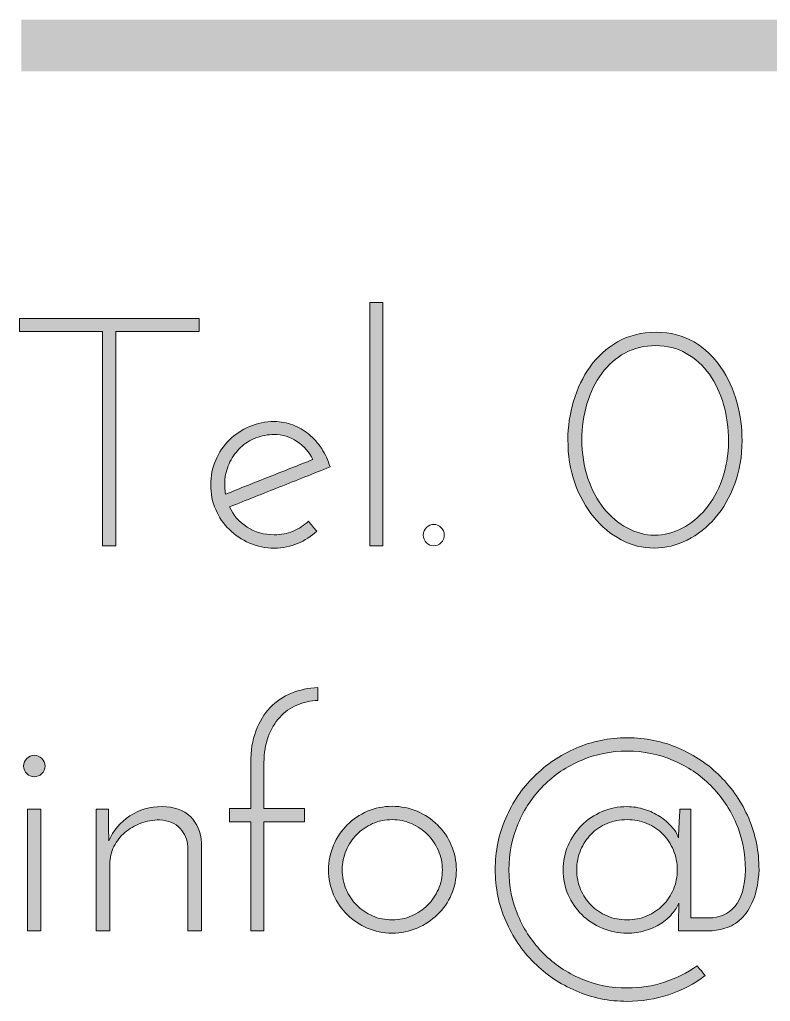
# Model space of a CAD drawing. Header units: centimetres. Extents: x -147 to 196535, y -264 to 83836.
# Drawn here: x 190854 to 191762, y 702 to 1890 of the extents above; entities that cross this region are included whole.
import ezdxf

# ---------------------------------------------------------------- set-up
doc = ezdxf.new("R2010")
doc.units = ezdxf.units.CM
doc.header["$LTSCALE"] = 20
doc.layers.add('VBW.LAYOUT', color=3, linetype='Continuous')

# ---------------------------------------------------------------- blocks, each defined once
blk = doc.blocks.new('logo')
at = {"true_color": 0xb3c3ce}
h = blk.add_hatch(color=9, dxfattribs=at)
h.dxf.hatch_style = 2
h.paths.add_polyline_path([(-606.8, 1591.7), (-5179.8, 1591.7), (-5179.8, 1654.4), (-606.8, 1654.4)])
at = {"true_color": 0x1c1c1b}
h = blk.add_hatch(color=250, dxfattribs=at)
h.dxf.hatch_style = 2
h.paths.add_polyline_path([(-4742, 1017.8), (-4758.1, 1017.8), (-4758.1, 1312.3), (-4742, 1312.3)])
h = blk.add_hatch(color=250, dxfattribs=at)
h.dxf.hatch_style = 2
h.paths.add_polyline_path([(-4964.6, 1292.6), (-4964.6, 1276.9), (-5065.2, 1276.9), (-5065.2, 1017.8), (-5081.3, 1017.8), (-5081.3, 1276.9), (-5181.8, 1276.9), (-5181.8, 1292.6)])
h = blk.add_hatch(color=250, dxfattribs=at)
h.dxf.hatch_style = 2
edge = h.paths.add_edge_path()
edge.add_spline(control_points=[(-4518.2, 1146.2), (-4518.2, 1161.6), (-4515.9, 1177.1), (-4511.4, 1192.7), (-4506.8, 1208.3), (-4500.1, 1222.2), (-4491.3, 1234.5), (-4482.6, 1246.8), (-4471.5, 1256.8), (-4458.1, 1264.5), (-4444.8, 1272.3), (-4429.2, 1276.1), (-4411.4, 1276.1), (-4393.9, 1276.1), (-4378.6, 1272.2), (-4365.5, 1264.4), (-4352.4, 1256.5), (-4341.5, 1246.3), (-4332.9, 1233.7), (-4324.3, 1221.2), (-4317.9, 1207.1), (-4313.7, 1191.5), (-4309.5, 1175.9), (-4307.4, 1160.4), (-4307.4, 1145), (-4307.4, 1126.1), (-4310.3, 1108.7), (-4316.2, 1092.8), (-4322.1, 1076.8), (-4330, 1063.1), (-4339.8, 1051.5), (-4349.6, 1040), (-4360.9, 1031.1), (-4373.7, 1024.7), (-4386.6, 1018.2), (-4399.9, 1015), (-4413.8, 1015), (-4427.7, 1015), (-4441, 1018.4), (-4453.6, 1025), (-4466.3, 1031.7), (-4477.5, 1040.9), (-4487, 1052.5), (-4496.6, 1064.2), (-4504.2, 1078), (-4509.8, 1094), (-4515.4, 1109.9), (-4518.2, 1127.3), (-4518.2, 1146.2)], knot_values=[0, 0, 0, 0, 1, 1, 1, 2, 2, 2, 3, 3, 3, 4, 4, 4, 5, 5, 5, 6, 6, 6, 7, 7, 7, 8, 8, 8, 9, 9, 9, 10, 10, 10, 11, 11, 11, 12, 12, 12, 13, 13, 13, 14, 14, 14, 15, 15, 15, 16, 16, 16, 16], degree=3, periodic=0)
edge = h.paths.add_edge_path()
edge.add_spline(control_points=[(-4501.3, 1146.2), (-4501.3, 1129.2), (-4498.9, 1113.6), (-4494.1, 1099.4), (-4489.2, 1085.3), (-4482.8, 1073.2), (-4474.6, 1063.1), (-4466.5, 1053.1), (-4457.2, 1045.1), (-4446.6, 1039.4), (-4436, 1033.6), (-4424.9, 1030.7), (-4413.4, 1030.7), (-4401.9, 1030.7), (-4390.8, 1033.5), (-4380, 1039), (-4369.3, 1044.5), (-4359.8, 1052.2), (-4351.5, 1062.1), (-4343.3, 1072.1), (-4336.6, 1084.1), (-4331.5, 1098.1), (-4326.4, 1112.1), (-4323.9, 1127.6), (-4323.9, 1144.6), (-4323.9, 1160), (-4325.8, 1174.7), (-4329.7, 1188.6), (-4333.7, 1202.5), (-4339.4, 1214.7), (-4347, 1225.3), (-4354.6, 1235.9), (-4363.9, 1244.3), (-4374.9, 1250.6), (-4385.9, 1256.9), (-4398.2, 1260), (-4411.8, 1260), (-4425.7, 1260), (-4438.1, 1257), (-4449.1, 1251), (-4460.1, 1245), (-4469.5, 1236.7), (-4477.2, 1226.3), (-4484.9, 1215.8), (-4490.9, 1203.6), (-4495.1, 1189.7), (-4499.3, 1175.9), (-4501.3, 1161.3), (-4501.3, 1146.2)], knot_values=[0, 0, 0, 0, 1, 1, 1, 2, 2, 2, 3, 3, 3, 4, 4, 4, 5, 5, 5, 6, 6, 6, 7, 7, 7, 8, 8, 8, 9, 9, 9, 10, 10, 10, 11, 11, 11, 12, 12, 12, 13, 13, 13, 14, 14, 14, 15, 15, 15, 16, 16, 16, 16], degree=3, periodic=0)
h = blk.add_hatch(color=250, dxfattribs=at)
h.dxf.hatch_style = 2
edge = h.paths.add_edge_path()
edge.add_spline(control_points=[(-4806, 1113.2), (-4826.4, 1105.1), (-4846.7, 1097), (-4866.9, 1089), (-4887, 1081), (-4907.3, 1073), (-4927.7, 1064.9), (-4923.3, 1054.9), (-4916.2, 1046.8), (-4906.5, 1040.5), (-4896.9, 1034.3), (-4885.9, 1031.1), (-4873.6, 1031.1), (-4865.4, 1031.1), (-4857.9, 1032.6), (-4850.8, 1035.4), (-4843.7, 1038.3), (-4837.6, 1042.4), (-4832.3, 1047.6), (-4830.5, 1045.5), (-4828.8, 1043.5), (-4827.2, 1041.5), (-4825.6, 1039.6), (-4824, 1037.5), (-4822.1, 1035.4), (-4828.9, 1029.2), (-4836.6, 1024.2), (-4845.3, 1020.5), (-4853.9, 1016.9), (-4863.3, 1015), (-4873.6, 1015), (-4884.3, 1015), (-4894.3, 1017.1), (-4903.6, 1021.1), (-4912.9, 1025.2), (-4921, 1030.6), (-4927.9, 1037.4), (-4934.9, 1044.2), (-4940.4, 1052.3), (-4944.4, 1061.6), (-4948.5, 1070.8), (-4950.5, 1080.9), (-4950.5, 1091.6), (-4950.5, 1102.1), (-4948.5, 1112), (-4944.4, 1121.4), (-4940.4, 1130.9), (-4934.9, 1139), (-4927.9, 1145.8), (-4921, 1152.6), (-4912.9, 1158), (-4903.6, 1162.1), (-4894.3, 1166.1), (-4884.3, 1168.1), (-4873.6, 1168.1), (-4865.7, 1168.1), (-4858.2, 1166.8), (-4851.2, 1164), (-4844.1, 1161.3), (-4837.6, 1157.5), (-4831.7, 1152.7), (-4825.9, 1147.8), (-4820.7, 1142), (-4816.2, 1135.4), (-4811.8, 1128.7), (-4808.4, 1121.3), (-4806, 1113.2)], knot_values=[0, 0, 0, 0, 1, 1, 1, 2, 2, 2, 3, 3, 3, 4, 4, 4, 5, 5, 5, 6, 6, 6, 7, 7, 7, 8, 8, 8, 9, 9, 9, 10, 10, 10, 11, 11, 11, 12, 12, 12, 13, 13, 13, 14, 14, 14, 15, 15, 15, 16, 16, 16, 17, 17, 17, 18, 18, 18, 19, 19, 19, 20, 20, 20, 21, 21, 21, 22, 22, 22, 22], degree=3, periodic=0)
edge = h.paths.add_edge_path()
edge.add_spline(control_points=[(-4873.6, 1152.4), (-4881.4, 1152.4), (-4888.9, 1151.1), (-4895.9, 1148.3), (-4903, 1145.6), (-4909.1, 1141.7), (-4914.4, 1136.7), (-4919.6, 1131.8), (-4923.9, 1126), (-4927.2, 1119.5), (-4930.4, 1112.9), (-4932.5, 1105.8), (-4933.2, 1098.3), (-4933.5, 1095.1), (-4933.6, 1092), (-4933.4, 1089), (-4933.3, 1086), (-4933, 1083.1), (-4932.5, 1080.2), (-4914.9, 1087.3), (-4897.4, 1094.3), (-4879.8, 1101.2), (-4862.3, 1108.1), (-4844.6, 1115.1), (-4826.8, 1122.2), (-4831.3, 1131.1), (-4837.7, 1138.4), (-4846.1, 1144), (-4854.4, 1149.6), (-4863.6, 1152.4), (-4873.6, 1152.4)], knot_values=[0, 0, 0, 0, 1, 1, 1, 2, 2, 2, 3, 3, 3, 4, 4, 4, 5, 5, 5, 6, 6, 6, 7, 7, 7, 8, 8, 8, 9, 9, 9, 10, 10, 10, 10], degree=3, periodic=0)
h = blk.add_hatch(color=250, dxfattribs=at)
h.dxf.hatch_style = 2
edge = h.paths.add_edge_path()
edge.add_spline(control_points=[(-4927.6, 683.8), (-4927.6, 683.8), (-4927.6, 699.9), (-4927.6, 699.9), (-4927.6, 699.9), (-4902.1, 699.9), (-4902.1, 699.9), (-4902.1, 699.9), (-4902.1, 755.3), (-4902.1, 755.3), (-4902.1, 769.6), (-4900, 782.5), (-4895.8, 793.7), (-4891.6, 805), (-4885.9, 814.4), (-4878.5, 822), (-4871.2, 829.6), (-4862.6, 835.4), (-4852.6, 839.5), (-4842.7, 843.5), (-4832.1, 845.8), (-4820.8, 846.4), (-4820.8, 846.4), (-4820.8, 830.6), (-4820.8, 830.6), (-4829.7, 830.4), (-4838.2, 828.5), (-4846.1, 825.1), (-4854.2, 821.7), (-4861.1, 816.8), (-4867, 810.2), (-4872.8, 803.7), (-4877.5, 795.8), (-4880.9, 786.7), (-4884.3, 777.5), (-4886, 767.1), (-4886, 755.7), (-4886, 755.7), (-4886, 699.9), (-4886, 699.9), (-4886, 699.9), (-4836.9, 699.9), (-4836.9, 699.9), (-4836.9, 699.9), (-4836.9, 683.8), (-4836.9, 683.8), (-4836.9, 683.8), (-4886, 683.8), (-4886, 683.8), (-4886, 683.8), (-4886, 551.9), (-4886, 551.9), (-4886, 551.9), (-4902.1, 551.9), (-4902.1, 551.9), (-4902.1, 551.9), (-4902.1, 683.8), (-4902.1, 683.8), (-4902.1, 683.8), (-4927.6, 683.8), (-4927.6, 683.8)], knot_values=[0, 0, 0, 0, 1, 1, 1, 2, 2, 2, 3, 3, 3, 4, 4, 4, 5, 5, 5, 6, 6, 6, 7, 7, 7, 8, 8, 8, 9, 9, 9, 10, 10, 10, 11, 11, 11, 12, 12, 12, 13, 13, 13, 14, 14, 14, 15, 15, 15, 16, 16, 16, 17, 17, 17, 18, 18, 18, 19, 19, 19, 20, 20, 20, 20], degree=3, periodic=0)
h = blk.add_hatch(color=250, dxfattribs=at)
h.dxf.hatch_style = 2
edge = h.paths.add_edge_path()
edge.add_spline(control_points=[(-4286.9, 625.7), (-4287.6, 610.8), (-4290, 598.5), (-4293.9, 589), (-4297.9, 579.4), (-4302.8, 571.9), (-4308.6, 566.4), (-4314.5, 560.9), (-4321, 557.1), (-4328.1, 555), (-4335.1, 552.9), (-4342.1, 551.9), (-4348.9, 551.9), (-4348.9, 551.9), (-4384.2, 551.9), (-4384.2, 551.9), (-4384.2, 551.9), (-4384.2, 567.6), (-4384.2, 567.6), (-4384.2, 570.7), (-4384.2, 573.8), (-4384, 576.8), (-4383.9, 579.8), (-4383.8, 582.7), (-4383.8, 585.6), (-4385.7, 581.2), (-4388.5, 576.7), (-4392.3, 572.3), (-4396.1, 567.8), (-4400.7, 563.9), (-4406, 560.5), (-4411.4, 557.1), (-4417.5, 554.4), (-4424.5, 552.3), (-4431.4, 550.2), (-4438.8, 549.1), (-4446.6, 549.1), (-4457.4, 549.1), (-4467.5, 551.2), (-4476.9, 555.2), (-4486.3, 559.3), (-4494.5, 564.7), (-4501.4, 571.5), (-4508.4, 578.3), (-4513.9, 586.4), (-4517.9, 595.6), (-4522, 604.9), (-4524, 614.9), (-4524, 625.7), (-4524, 636.2), (-4522, 646), (-4517.9, 655.3), (-4513.9, 664.6), (-4508.4, 672.7), (-4501.4, 679.7), (-4494.5, 686.6), (-4486.3, 692.1), (-4476.9, 696.2), (-4467.5, 700.2), (-4457.4, 702.2), (-4446.6, 702.2), (-4439.1, 702.2), (-4431.9, 701.1), (-4425.3, 698.9), (-4418.6, 696.7), (-4412.5, 693.8), (-4407, 690.3), (-4401.5, 686.7), (-4396.8, 682.7), (-4392.9, 678.3), (-4388.9, 673.8), (-4386.1, 669.3), (-4384.2, 664.6), (-4384.2, 670.3), (-4384, 676.1), (-4383.6, 681.8), (-4383.3, 687.6), (-4382.9, 693.3), (-4382.6, 699.1), (-4382.6, 699.1), (-4369.3, 699.1), (-4369.3, 699.1), (-4369.3, 699.1), (-4369.3, 567.6), (-4369.3, 567.6), (-4369.3, 567.6), (-4347.3, 567.6), (-4347.3, 567.6), (-4334.7, 567.6), (-4324.4, 572.2), (-4316.3, 581.3), (-4308.2, 590.5), (-4303.9, 605.3), (-4303.3, 625.7), (-4303.3, 645.6), (-4307.1, 664.3), (-4314.5, 681.8), (-4322, 699.4), (-4332.2, 714.6), (-4345.2, 727.6), (-4358.1, 740.5), (-4373.3, 750.7), (-4390.7, 758.2), (-4408.1, 765.7), (-4426.6, 769.4), (-4446.3, 769.4), (-4466.2, 769.4), (-4484.8, 765.7), (-4502.2, 758.2), (-4519.6, 750.7), (-4534.8, 740.5), (-4547.7, 727.6), (-4560.7, 714.6), (-4570.9, 699.4), (-4578.4, 681.8), (-4585.8, 664.3), (-4589.6, 645.6), (-4589.6, 625.7), (-4589.6, 605.8), (-4585.8, 587.2), (-4578.4, 569.9), (-4570.9, 552.6), (-4560.7, 537.5), (-4547.7, 524.6), (-4534.8, 511.6), (-4519.6, 501.4), (-4502.2, 493.9), (-4484.8, 486.5), (-4466.2, 482.8), (-4446.3, 482.8), (-4430.6, 482.8), (-4415.6, 485.1), (-4401.3, 489.8), (-4387, 494.5), (-4373.9, 501.1), (-4361.8, 509.5), (-4360, 507.4), (-4358.3, 505.4), (-4356.7, 503.6), (-4355.2, 501.7), (-4353.6, 499.8), (-4352, 497.7), (-4365.1, 487.7), (-4379.8, 480.1), (-4396, 474.7), (-4412.2, 469.4), (-4429, 466.6), (-4446.3, 466.6), (-4468.3, 466.6), (-4488.9, 470.8), (-4508.3, 479.2), (-4527.7, 487.6), (-4544.6, 499), (-4559.1, 513.4), (-4573.7, 527.8), (-4585.1, 544.7), (-4593.5, 564), (-4601.9, 583.4), (-4606.1, 604.1), (-4606.1, 626.1), (-4606.1, 648), (-4601.9, 668.7), (-4593.5, 688.1), (-4585.1, 707.5), (-4573.7, 724.4), (-4559.1, 738.7), (-4544.6, 753.2), (-4527.7, 764.5), (-4508.3, 772.9), (-4488.9, 781.3), (-4468.3, 785.5), (-4446.3, 785.5), (-4424.3, 785.5), (-4403.6, 781.3), (-4384.2, 772.9), (-4364.8, 764.5), (-4348, 753.2), (-4333.6, 738.7), (-4319.2, 724.4), (-4307.8, 707.5), (-4299.4, 688.1), (-4291, 668.7), (-4286.9, 647.9), (-4286.9, 625.7)], knot_values=[0, 0, 0, 0, 1, 1, 1, 2, 2, 2, 3, 3, 3, 4, 4, 4, 5, 5, 5, 6, 6, 6, 7, 7, 7, 8, 8, 8, 9, 9, 9, 10, 10, 10, 11, 11, 11, 12, 12, 12, 13, 13, 13, 14, 14, 14, 15, 15, 15, 16, 16, 16, 17, 17, 17, 18, 18, 18, 19, 19, 19, 20, 20, 20, 21, 21, 21, 22, 22, 22, 23, 23, 23, 24, 24, 24, 25, 25, 25, 26, 26, 26, 27, 27, 27, 28, 28, 28, 29, 29, 29, 30, 30, 30, 31, 31, 31, 32, 32, 32, 33, 33, 33, 34, 34, 34, 35, 35, 35, 36, 36, 36, 37, 37, 37, 38, 38, 38, 39, 39, 39, 40, 40, 40, 41, 41, 41, 42, 42, 42, 43, 43, 43, 44, 44, 44, 45, 45, 45, 46, 46, 46, 47, 47, 47, 48, 48, 48, 49, 49, 49, 50, 50, 50, 51, 51, 51, 52, 52, 52, 53, 53, 53, 54, 54, 54, 55, 55, 55, 56, 56, 56, 57, 57, 57, 58, 58, 58, 59, 59, 59, 60, 60, 60, 61, 61, 61, 61], degree=3, periodic=0)
edge = h.paths.add_edge_path()
edge.add_spline(control_points=[(-4507.5, 625.7), (-4507.5, 617.3), (-4506, 609.4), (-4502.8, 602.1), (-4499.7, 594.8), (-4495.4, 588.4), (-4490, 582.9), (-4484.7, 577.4), (-4478.3, 573.1), (-4470.8, 569.9), (-4463.3, 566.8), (-4455.3, 565.2), (-4446.6, 565.2), (-4438, 565.2), (-4430, 566.8), (-4422.5, 569.9), (-4415, 573.1), (-4408.6, 577.4), (-4403.3, 582.9), (-4397.9, 588.4), (-4393.6, 594.8), (-4390.5, 602.1), (-4387.4, 609.4), (-4385.8, 617.3), (-4385.8, 625.7), (-4385.8, 634.1), (-4387.4, 642), (-4390.5, 649.4), (-4393.6, 656.9), (-4397.9, 663.4), (-4403.3, 668.9), (-4408.6, 674.3), (-4415, 678.7), (-4422.5, 681.8), (-4430, 685), (-4438, 686.5), (-4446.6, 686.5), (-4455.3, 686.5), (-4463.3, 685), (-4470.8, 681.8), (-4478.3, 678.7), (-4484.7, 674.3), (-4490, 668.9), (-4495.4, 663.4), (-4499.7, 656.9), (-4502.8, 649.4), (-4506, 642), (-4507.5, 634.1), (-4507.5, 625.7)], knot_values=[0, 0, 0, 0, 1, 1, 1, 2, 2, 2, 3, 3, 3, 4, 4, 4, 5, 5, 5, 6, 6, 6, 7, 7, 7, 8, 8, 8, 9, 9, 9, 10, 10, 10, 11, 11, 11, 12, 12, 12, 13, 13, 13, 14, 14, 14, 15, 15, 15, 16, 16, 16, 16], degree=3, periodic=0)
h = blk.add_hatch(color=250, dxfattribs=at)
h.dxf.hatch_style = 2
edge = h.paths.add_edge_path()
edge.add_spline(control_points=[(-5176.9, 751.3), (-5176.9, 755), (-5175.6, 758.1), (-5173, 760.5), (-5170.4, 763), (-5167.4, 764.3), (-5164, 764.3), (-5160.6, 764.3), (-5157.6, 763), (-5154.9, 760.5), (-5152.3, 758.1), (-5151, 755), (-5151, 751.3), (-5151, 747.6), (-5152.3, 744.6), (-5154.9, 742.1), (-5157.6, 739.6), (-5160.6, 738.4), (-5164, 738.4), (-5167.4, 738.4), (-5170.4, 739.6), (-5173, 742.1), (-5175.6, 744.6), (-5176.9, 747.6), (-5176.9, 751.3)], knot_values=[0, 0, 0, 0, 1, 1, 1, 2, 2, 2, 3, 3, 3, 4, 4, 4, 5, 5, 5, 6, 6, 6, 7, 7, 7, 8, 8, 8, 8], degree=3, periodic=0)
h.paths.add_polyline_path([(-5156.1, 551.9), (-5172.2, 551.9), (-5172.2, 699.1), (-5156.1, 699.1)])
h = blk.add_hatch(color=250, dxfattribs=at)
h.dxf.hatch_style = 2
edge = h.paths.add_edge_path()
edge.add_spline(control_points=[(-5089, 699.1), (-5089, 699.1), (-5074.1, 699.1), (-5074.1, 699.1), (-5074.1, 699.1), (-5074.1, 685.3), (-5074.1, 685.3), (-5074.1, 680.9), (-5074.1, 676.8), (-5074.1, 673.2), (-5074.1, 669.5), (-5073.9, 665.5), (-5073.7, 661), (-5068.4, 673.3), (-5060.1, 683.2), (-5048.5, 690.9), (-5037, 698.4), (-5023.9, 702.2), (-5009.3, 702.2), (-4994.9, 702.2), (-4983.5, 698.2), (-4975.1, 690.1), (-4966.7, 682), (-4962.3, 671.4), (-4961.8, 658.3), (-4961.8, 658.3), (-4961.8, 551.9), (-4961.8, 551.9), (-4961.8, 551.9), (-4978.3, 551.9), (-4978.3, 551.9), (-4978.3, 551.9), (-4978.3, 654), (-4978.3, 654), (-4978.8, 662.3), (-4981.9, 669.7), (-4987.5, 675.9), (-4993.1, 682.2), (-5001.4, 685.6), (-5012.4, 686.1), (-5020.3, 686.1), (-5027.9, 684.8), (-5035.2, 682), (-5042.5, 679.3), (-5048.9, 675.5), (-5054.4, 670.8), (-5059.9, 666.1), (-5064.3, 660.5), (-5067.6, 654), (-5070.9, 647.4), (-5072.5, 640.2), (-5072.5, 632.3), (-5072.5, 632.3), (-5072.5, 551.9), (-5072.5, 551.9), (-5072.5, 551.9), (-5089, 551.9), (-5089, 551.9), (-5089, 551.9), (-5089, 699.1), (-5089, 699.1)], knot_values=[0, 0, 0, 0, 1, 1, 1, 2, 2, 2, 3, 3, 3, 4, 4, 4, 5, 5, 5, 6, 6, 6, 7, 7, 7, 8, 8, 8, 9, 9, 9, 10, 10, 10, 11, 11, 11, 12, 12, 12, 13, 13, 13, 14, 14, 14, 15, 15, 15, 16, 16, 16, 17, 17, 17, 18, 18, 18, 19, 19, 19, 20, 20, 20, 20], degree=3, periodic=0)
h = blk.add_hatch(color=250, dxfattribs=at)
h.dxf.hatch_style = 2
edge = h.paths.add_edge_path()
edge.add_spline(control_points=[(-4807.9, 625.7), (-4807.9, 636.2), (-4805.8, 646.1), (-4801.8, 655.5), (-4797.7, 665), (-4792.3, 673.1), (-4785.3, 680), (-4778.4, 687), (-4770.3, 692.5), (-4761, 696.6), (-4751.7, 700.6), (-4741.7, 702.6), (-4730.9, 702.6), (-4720.2, 702.6), (-4710.1, 700.6), (-4700.7, 696.6), (-4691.3, 692.5), (-4683, 687), (-4676, 680), (-4668.9, 673.1), (-4663.3, 665), (-4659.3, 655.5), (-4655.2, 646.1), (-4653.2, 636.2), (-4653.2, 625.7), (-4653.2, 614.9), (-4655.2, 604.9), (-4659.3, 595.6), (-4663.3, 586.4), (-4668.9, 578.3), (-4676, 571.5), (-4683, 564.7), (-4691.3, 559.3), (-4700.7, 555.2), (-4710.1, 551.2), (-4720.2, 549.1), (-4730.9, 549.1), (-4741.7, 549.1), (-4751.7, 551.2), (-4761, 555.2), (-4770.3, 559.3), (-4778.4, 564.7), (-4785.3, 571.5), (-4792.3, 578.3), (-4797.7, 586.4), (-4801.8, 595.6), (-4805.8, 604.9), (-4807.9, 614.9), (-4807.9, 625.7)], knot_values=[0, 0, 0, 0, 1, 1, 1, 2, 2, 2, 3, 3, 3, 4, 4, 4, 5, 5, 5, 6, 6, 6, 7, 7, 7, 8, 8, 8, 9, 9, 9, 10, 10, 10, 11, 11, 11, 12, 12, 12, 13, 13, 13, 14, 14, 14, 15, 15, 15, 16, 16, 16, 16], degree=3, periodic=0)
edge = h.paths.add_edge_path()
edge.add_spline(control_points=[(-4791.4, 625.7), (-4791.4, 617.3), (-4789.8, 609.4), (-4786.7, 602.1), (-4783.5, 594.8), (-4779.2, 588.4), (-4773.7, 582.9), (-4768.2, 577.4), (-4761.8, 573.1), (-4754.5, 569.9), (-4747.2, 566.8), (-4739.3, 565.2), (-4730.9, 565.2), (-4722.6, 565.2), (-4714.7, 566.8), (-4707.4, 569.9), (-4700.1, 573.1), (-4693.6, 577.4), (-4688.1, 582.9), (-4682.6, 588.4), (-4678.3, 594.8), (-4675, 602.1), (-4671.7, 609.4), (-4670.1, 617.3), (-4670.1, 625.7), (-4670.1, 634.1), (-4671.7, 641.9), (-4675, 649.2), (-4678.3, 656.6), (-4682.6, 663), (-4688.1, 668.5), (-4693.6, 674), (-4700.1, 678.3), (-4707.4, 681.6), (-4714.7, 684.9), (-4722.6, 686.5), (-4730.9, 686.5), (-4739.3, 686.5), (-4747.2, 684.9), (-4754.5, 681.6), (-4761.8, 678.3), (-4768.2, 674), (-4773.7, 668.5), (-4779.2, 663), (-4783.5, 656.6), (-4786.7, 649.2), (-4789.8, 641.9), (-4791.4, 634.1), (-4791.4, 625.7)], knot_values=[0, 0, 0, 0, 1, 1, 1, 2, 2, 2, 3, 3, 3, 4, 4, 4, 5, 5, 5, 6, 6, 6, 7, 7, 7, 8, 8, 8, 9, 9, 9, 10, 10, 10, 11, 11, 11, 12, 12, 12, 13, 13, 13, 14, 14, 14, 15, 15, 15, 16, 16, 16, 16], degree=3, periodic=0)
at = {"lineweight": 0}
for p, q in [((-4758.1, 1017.8), (-4758.1, 1312.3)), ((-4758.1, 1312.3), (-4742, 1312.3)), ((-4742, 1312.3), (-4742, 1017.8)), ((-5181.8, 1276.9), (-5181.8, 1292.6)), ((-5181.8, 1292.6), (-4964.6, 1292.6)), ((-4964.6, 1292.6), (-4964.6, 1276.9)), ((-5081.3, 1276.9), (-5181.8, 1276.9)), ((-5081.3, 1017.8), (-5081.3, 1276.9)), ((-4964.6, 1276.9), (-5065.2, 1276.9)), ((-5065.2, 1276.9), (-5065.2, 1017.8)), ((-5065.2, 1017.8), (-5081.3, 1017.8)), ((-4742, 1017.8), (-4758.1, 1017.8)), ((-5172.2, 551.9), (-5172.2, 699.1)), ((-5172.2, 699.1), (-5156.1, 699.1)), ((-5156.1, 699.1), (-5156.1, 551.9)), ((-5156.1, 551.9), (-5172.2, 551.9))]:
    blk.add_line(p, q, dxfattribs=at)
for points, knots in [([(-4518.2, 1146.2), (-4518.2, 1161.6), (-4515.9, 1177.1), (-4511.4, 1192.7), (-4506.8, 1208.3), (-4500.1, 1222.2), (-4491.3, 1234.5), (-4482.6, 1246.8), (-4471.5, 1256.8), (-4458.1, 1264.5), (-4444.8, 1272.3), (-4429.2, 1276.1), (-4411.4, 1276.1), (-4393.9, 1276.1), (-4378.6, 1272.2), (-4365.5, 1264.4), (-4352.4, 1256.5), (-4341.5, 1246.3), (-4332.9, 1233.7), (-4324.3, 1221.2), (-4317.9, 1207.1), (-4313.7, 1191.5), (-4309.5, 1175.9), (-4307.4, 1160.4), (-4307.4, 1145), (-4307.4, 1126.1), (-4310.3, 1108.7), (-4316.2, 1092.8), (-4322.1, 1076.8), (-4330, 1063.1), (-4339.8, 1051.5), (-4349.6, 1040), (-4360.9, 1031.1), (-4373.7, 1024.7), (-4386.6, 1018.2), (-4399.9, 1015), (-4413.8, 1015), (-4427.7, 1015), (-4441, 1018.4), (-4453.6, 1025), (-4466.3, 1031.7), (-4477.5, 1040.9), (-4487, 1052.5), (-4496.6, 1064.2), (-4504.2, 1078), (-4509.8, 1094), (-4515.4, 1109.9), (-4518.2, 1127.3), (-4518.2, 1146.2)], [0, 0, 0, 0, 1, 1, 1, 2, 2, 2, 3, 3, 3, 4, 4, 4, 5, 5, 5, 6, 6, 6, 7, 7, 7, 8, 8, 8, 9, 9, 9, 10, 10, 10, 11, 11, 11, 12, 12, 12, 13, 13, 13, 14, 14, 14, 15, 15, 15, 16, 16, 16, 16]), ([(-4501.3, 1146.2), (-4501.3, 1129.2), (-4498.9, 1113.6), (-4494.1, 1099.4), (-4489.2, 1085.3), (-4482.8, 1073.2), (-4474.6, 1063.1), (-4466.5, 1053.1), (-4457.2, 1045.1), (-4446.6, 1039.4), (-4436, 1033.6), (-4424.9, 1030.7), (-4413.4, 1030.7), (-4401.9, 1030.7), (-4390.8, 1033.5), (-4380, 1039), (-4369.3, 1044.5), (-4359.8, 1052.2), (-4351.5, 1062.1), (-4343.3, 1072.1), (-4336.6, 1084.1), (-4331.5, 1098.1), (-4326.4, 1112.1), (-4323.9, 1127.6), (-4323.9, 1144.6), (-4323.9, 1160), (-4325.8, 1174.7), (-4329.7, 1188.6), (-4333.7, 1202.5), (-4339.4, 1214.7), (-4347, 1225.3), (-4354.6, 1235.9), (-4363.9, 1244.3), (-4374.9, 1250.6), (-4385.9, 1256.9), (-4398.2, 1260), (-4411.8, 1260), (-4425.7, 1260), (-4438.1, 1257), (-4449.1, 1251), (-4460.1, 1245), (-4469.5, 1236.7), (-4477.2, 1226.3), (-4484.9, 1215.8), (-4490.9, 1203.6), (-4495.1, 1189.7), (-4499.3, 1175.9), (-4501.3, 1161.3), (-4501.3, 1146.2)], [0, 0, 0, 0, 1, 1, 1, 2, 2, 2, 3, 3, 3, 4, 4, 4, 5, 5, 5, 6, 6, 6, 7, 7, 7, 8, 8, 8, 9, 9, 9, 10, 10, 10, 11, 11, 11, 12, 12, 12, 13, 13, 13, 14, 14, 14, 15, 15, 15, 16, 16, 16, 16]), ([(-4806, 1113.2), (-4826.4, 1105.1), (-4846.7, 1097), (-4866.9, 1089), (-4887, 1081), (-4907.3, 1073), (-4927.7, 1064.9), (-4923.3, 1054.9), (-4916.2, 1046.8), (-4906.5, 1040.5), (-4896.9, 1034.3), (-4885.9, 1031.1), (-4873.6, 1031.1), (-4865.4, 1031.1), (-4857.9, 1032.6), (-4850.8, 1035.4), (-4843.7, 1038.3), (-4837.6, 1042.4), (-4832.3, 1047.6), (-4830.5, 1045.5), (-4828.8, 1043.5), (-4827.2, 1041.5), (-4825.6, 1039.6), (-4824, 1037.5), (-4822.1, 1035.4), (-4828.9, 1029.2), (-4836.6, 1024.2), (-4845.3, 1020.5), (-4853.9, 1016.9), (-4863.3, 1015), (-4873.6, 1015), (-4884.3, 1015), (-4894.3, 1017.1), (-4903.6, 1021.1), (-4912.9, 1025.2), (-4921, 1030.6), (-4927.9, 1037.4), (-4934.9, 1044.2), (-4940.4, 1052.3), (-4944.4, 1061.6), (-4948.5, 1070.8), (-4950.5, 1080.9), (-4950.5, 1091.6), (-4950.5, 1102.1), (-4948.5, 1112), (-4944.4, 1121.4), (-4940.4, 1130.9), (-4934.9, 1139), (-4927.9, 1145.8), (-4921, 1152.6), (-4912.9, 1158), (-4903.6, 1162.1), (-4894.3, 1166.1), (-4884.3, 1168.1), (-4873.6, 1168.1), (-4865.7, 1168.1), (-4858.2, 1166.8), (-4851.2, 1164), (-4844.1, 1161.3), (-4837.6, 1157.5), (-4831.7, 1152.7), (-4825.9, 1147.8), (-4820.7, 1142), (-4816.2, 1135.4), (-4811.8, 1128.7), (-4808.4, 1121.3), (-4806, 1113.2)], [0, 0, 0, 0, 1, 1, 1, 2, 2, 2, 3, 3, 3, 4, 4, 4, 5, 5, 5, 6, 6, 6, 7, 7, 7, 8, 8, 8, 9, 9, 9, 10, 10, 10, 11, 11, 11, 12, 12, 12, 13, 13, 13, 14, 14, 14, 15, 15, 15, 16, 16, 16, 17, 17, 17, 18, 18, 18, 19, 19, 19, 20, 20, 20, 21, 21, 21, 22, 22, 22, 22]), ([(-4873.6, 1152.4), (-4881.4, 1152.4), (-4888.9, 1151.1), (-4895.9, 1148.3), (-4903, 1145.6), (-4909.1, 1141.7), (-4914.4, 1136.7), (-4919.6, 1131.8), (-4923.9, 1126), (-4927.2, 1119.5), (-4930.4, 1112.9), (-4932.5, 1105.8), (-4933.2, 1098.3), (-4933.5, 1095.1), (-4933.6, 1092), (-4933.4, 1089), (-4933.3, 1086), (-4933, 1083.1), (-4932.5, 1080.2), (-4914.9, 1087.3), (-4897.4, 1094.3), (-4879.8, 1101.2), (-4862.3, 1108.1), (-4844.6, 1115.1), (-4826.8, 1122.2), (-4831.3, 1131.1), (-4837.7, 1138.4), (-4846.1, 1144), (-4854.4, 1149.6), (-4863.6, 1152.4), (-4873.6, 1152.4)], [0, 0, 0, 0, 1, 1, 1, 2, 2, 2, 3, 3, 3, 4, 4, 4, 5, 5, 5, 6, 6, 6, 7, 7, 7, 8, 8, 8, 9, 9, 9, 10, 10, 10, 10]), ([(-4693.3, 1030.7), (-4693.3, 1034.4), (-4692, 1037.5), (-4689.4, 1040), (-4686.8, 1042.4), (-4683.8, 1043.7), (-4680.4, 1043.7), (-4677.2, 1043.7), (-4674.4, 1042.4), (-4671.8, 1040), (-4669.1, 1037.5), (-4667.8, 1034.4), (-4667.8, 1030.7), (-4667.8, 1027.1), (-4669.1, 1024), (-4671.8, 1021.5), (-4674.4, 1019), (-4677.2, 1017.8), (-4680.4, 1017.8), (-4683.8, 1017.8), (-4686.8, 1019), (-4689.4, 1021.5), (-4692, 1024), (-4693.3, 1027.1), (-4693.3, 1030.7)], [0, 0, 0, 0, 1, 1, 1, 2, 2, 2, 3, 3, 3, 4, 4, 4, 5, 5, 5, 6, 6, 6, 7, 7, 7, 8, 8, 8, 8]), ([(-4927.6, 683.8), (-4927.6, 683.8), (-4927.6, 699.9), (-4927.6, 699.9), (-4927.6, 699.9), (-4902.1, 699.9), (-4902.1, 699.9), (-4902.1, 699.9), (-4902.1, 755.3), (-4902.1, 755.3), (-4902.1, 769.6), (-4900, 782.5), (-4895.8, 793.7), (-4891.6, 805), (-4885.9, 814.4), (-4878.5, 822), (-4871.2, 829.6), (-4862.6, 835.4), (-4852.6, 839.5), (-4842.7, 843.5), (-4832.1, 845.8), (-4820.8, 846.4), (-4820.8, 846.4), (-4820.8, 830.6), (-4820.8, 830.6), (-4829.7, 830.4), (-4838.2, 828.5), (-4846.1, 825.1), (-4854.2, 821.7), (-4861.1, 816.8), (-4867, 810.2), (-4872.8, 803.7), (-4877.5, 795.8), (-4880.9, 786.7), (-4884.3, 777.5), (-4886, 767.1), (-4886, 755.7), (-4886, 755.7), (-4886, 699.9), (-4886, 699.9), (-4886, 699.9), (-4836.9, 699.9), (-4836.9, 699.9), (-4836.9, 699.9), (-4836.9, 683.8), (-4836.9, 683.8), (-4836.9, 683.8), (-4886, 683.8), (-4886, 683.8), (-4886, 683.8), (-4886, 551.9), (-4886, 551.9), (-4886, 551.9), (-4902.1, 551.9), (-4902.1, 551.9), (-4902.1, 551.9), (-4902.1, 683.8), (-4902.1, 683.8), (-4902.1, 683.8), (-4927.6, 683.8), (-4927.6, 683.8)], [0, 0, 0, 0, 1, 1, 1, 2, 2, 2, 3, 3, 3, 4, 4, 4, 5, 5, 5, 6, 6, 6, 7, 7, 7, 8, 8, 8, 9, 9, 9, 10, 10, 10, 11, 11, 11, 12, 12, 12, 13, 13, 13, 14, 14, 14, 15, 15, 15, 16, 16, 16, 17, 17, 17, 18, 18, 18, 19, 19, 19, 20, 20, 20, 20]), ([(-4286.9, 625.7), (-4287.6, 610.8), (-4290, 598.5), (-4293.9, 589), (-4297.9, 579.4), (-4302.8, 571.9), (-4308.6, 566.4), (-4314.5, 560.9), (-4321, 557.1), (-4328.1, 555), (-4335.1, 552.9), (-4342.1, 551.9), (-4348.9, 551.9), (-4348.9, 551.9), (-4384.2, 551.9), (-4384.2, 551.9), (-4384.2, 551.9), (-4384.2, 567.6), (-4384.2, 567.6), (-4384.2, 570.7), (-4384.2, 573.8), (-4384, 576.8), (-4383.9, 579.8), (-4383.8, 582.7), (-4383.8, 585.6), (-4385.7, 581.2), (-4388.5, 576.7), (-4392.3, 572.3), (-4396.1, 567.8), (-4400.7, 563.9), (-4406, 560.5), (-4411.4, 557.1), (-4417.5, 554.4), (-4424.5, 552.3), (-4431.4, 550.2), (-4438.8, 549.1), (-4446.6, 549.1), (-4457.4, 549.1), (-4467.5, 551.2), (-4476.9, 555.2), (-4486.3, 559.3), (-4494.5, 564.7), (-4501.4, 571.5), (-4508.4, 578.3), (-4513.9, 586.4), (-4517.9, 595.6), (-4522, 604.9), (-4524, 614.9), (-4524, 625.7), (-4524, 636.2), (-4522, 646), (-4517.9, 655.3), (-4513.9, 664.6), (-4508.4, 672.7), (-4501.4, 679.7), (-4494.5, 686.6), (-4486.3, 692.1), (-4476.9, 696.2), (-4467.5, 700.2), (-4457.4, 702.2), (-4446.6, 702.2), (-4439.1, 702.2), (-4431.9, 701.1), (-4425.3, 698.9), (-4418.6, 696.7), (-4412.5, 693.8), (-4407, 690.3), (-4401.5, 686.7), (-4396.8, 682.7), (-4392.9, 678.3), (-4388.9, 673.8), (-4386.1, 669.3), (-4384.2, 664.6), (-4384.2, 670.3), (-4384, 676.1), (-4383.6, 681.8), (-4383.3, 687.6), (-4382.9, 693.3), (-4382.6, 699.1), (-4382.6, 699.1), (-4369.3, 699.1), (-4369.3, 699.1), (-4369.3, 699.1), (-4369.3, 567.6), (-4369.3, 567.6), (-4369.3, 567.6), (-4347.3, 567.6), (-4347.3, 567.6), (-4334.7, 567.6), (-4324.4, 572.2), (-4316.3, 581.3), (-4308.2, 590.5), (-4303.9, 605.3), (-4303.3, 625.7), (-4303.3, 645.6), (-4307.1, 664.3), (-4314.5, 681.8), (-4322, 699.4), (-4332.2, 714.6), (-4345.2, 727.6), (-4358.1, 740.5), (-4373.3, 750.7), (-4390.7, 758.2), (-4408.1, 765.7), (-4426.6, 769.4), (-4446.3, 769.4), (-4466.2, 769.4), (-4484.8, 765.7), (-4502.2, 758.2), (-4519.6, 750.7), (-4534.8, 740.5), (-4547.7, 727.6), (-4560.7, 714.6), (-4570.9, 699.4), (-4578.4, 681.8), (-4585.8, 664.3), (-4589.6, 645.6), (-4589.6, 625.7), (-4589.6, 605.8), (-4585.8, 587.2), (-4578.4, 569.9), (-4570.9, 552.6), (-4560.7, 537.5), (-4547.7, 524.6), (-4534.8, 511.6), (-4519.6, 501.4), (-4502.2, 493.9), (-4484.8, 486.5), (-4466.2, 482.8), (-4446.3, 482.8), (-4430.6, 482.8), (-4415.6, 485.1), (-4401.3, 489.8), (-4387, 494.5), (-4373.9, 501.1), (-4361.8, 509.5), (-4360, 507.4), (-4358.3, 505.4), (-4356.7, 503.6), (-4355.2, 501.7), (-4353.6, 499.8), (-4352, 497.7), (-4365.1, 487.7), (-4379.8, 480.1), (-4396, 474.7), (-4412.2, 469.4), (-4429, 466.6), (-4446.3, 466.6), (-4468.3, 466.6), (-4488.9, 470.8), (-4508.3, 479.2), (-4527.7, 487.6), (-4544.6, 499), (-4559.1, 513.4), (-4573.7, 527.8), (-4585.1, 544.7), (-4593.5, 564), (-4601.9, 583.4), (-4606.1, 604.1), (-4606.1, 626.1), (-4606.1, 648), (-4601.9, 668.7), (-4593.5, 688.1), (-4585.1, 707.5), (-4573.7, 724.4), (-4559.1, 738.7), (-4544.6, 753.2), (-4527.7, 764.5), (-4508.3, 772.9), (-4488.9, 781.3), (-4468.3, 785.5), (-4446.3, 785.5), (-4424.3, 785.5), (-4403.6, 781.3), (-4384.2, 772.9), (-4364.8, 764.5), (-4348, 753.2), (-4333.6, 738.7), (-4319.2, 724.4), (-4307.8, 707.5), (-4299.4, 688.1), (-4291, 668.7), (-4286.9, 647.9), (-4286.9, 625.7)], [0, 0, 0, 0, 1, 1, 1, 2, 2, 2, 3, 3, 3, 4, 4, 4, 5, 5, 5, 6, 6, 6, 7, 7, 7, 8, 8, 8, 9, 9, 9, 10, 10, 10, 11, 11, 11, 12, 12, 12, 13, 13, 13, 14, 14, 14, 15, 15, 15, 16, 16, 16, 17, 17, 17, 18, 18, 18, 19, 19, 19, 20, 20, 20, 21, 21, 21, 22, 22, 22, 23, 23, 23, 24, 24, 24, 25, 25, 25, 26, 26, 26, 27, 27, 27, 28, 28, 28, 29, 29, 29, 30, 30, 30, 31, 31, 31, 32, 32, 32, 33, 33, 33, 34, 34, 34, 35, 35, 35, 36, 36, 36, 37, 37, 37, 38, 38, 38, 39, 39, 39, 40, 40, 40, 41, 41, 41, 42, 42, 42, 43, 43, 43, 44, 44, 44, 45, 45, 45, 46, 46, 46, 47, 47, 47, 48, 48, 48, 49, 49, 49, 50, 50, 50, 51, 51, 51, 52, 52, 52, 53, 53, 53, 54, 54, 54, 55, 55, 55, 56, 56, 56, 57, 57, 57, 58, 58, 58, 59, 59, 59, 60, 60, 60, 61, 61, 61, 61]), ([(-5176.9, 751.3), (-5176.9, 755), (-5175.6, 758.1), (-5173, 760.5), (-5170.4, 763), (-5167.4, 764.3), (-5164, 764.3), (-5160.6, 764.3), (-5157.6, 763), (-5154.9, 760.5), (-5152.3, 758.1), (-5151, 755), (-5151, 751.3), (-5151, 747.6), (-5152.3, 744.6), (-5154.9, 742.1), (-5157.6, 739.6), (-5160.6, 738.4), (-5164, 738.4), (-5167.4, 738.4), (-5170.4, 739.6), (-5173, 742.1), (-5175.6, 744.6), (-5176.9, 747.6), (-5176.9, 751.3)], [0, 0, 0, 0, 1, 1, 1, 2, 2, 2, 3, 3, 3, 4, 4, 4, 5, 5, 5, 6, 6, 6, 7, 7, 7, 8, 8, 8, 8]), ([(-5089, 699.1), (-5089, 699.1), (-5074.1, 699.1), (-5074.1, 699.1), (-5074.1, 699.1), (-5074.1, 685.3), (-5074.1, 685.3), (-5074.1, 680.9), (-5074.1, 676.8), (-5074.1, 673.2), (-5074.1, 669.5), (-5073.9, 665.5), (-5073.7, 661), (-5068.4, 673.3), (-5060.1, 683.2), (-5048.5, 690.9), (-5037, 698.4), (-5023.9, 702.2), (-5009.3, 702.2), (-4994.9, 702.2), (-4983.5, 698.2), (-4975.1, 690.1), (-4966.7, 682), (-4962.3, 671.4), (-4961.8, 658.3), (-4961.8, 658.3), (-4961.8, 551.9), (-4961.8, 551.9), (-4961.8, 551.9), (-4978.3, 551.9), (-4978.3, 551.9), (-4978.3, 551.9), (-4978.3, 654), (-4978.3, 654), (-4978.8, 662.3), (-4981.9, 669.7), (-4987.5, 675.9), (-4993.1, 682.2), (-5001.4, 685.6), (-5012.4, 686.1), (-5020.3, 686.1), (-5027.9, 684.8), (-5035.2, 682), (-5042.5, 679.3), (-5048.9, 675.5), (-5054.4, 670.8), (-5059.9, 666.1), (-5064.3, 660.5), (-5067.6, 654), (-5070.9, 647.4), (-5072.5, 640.2), (-5072.5, 632.3), (-5072.5, 632.3), (-5072.5, 551.9), (-5072.5, 551.9), (-5072.5, 551.9), (-5089, 551.9), (-5089, 551.9), (-5089, 551.9), (-5089, 699.1), (-5089, 699.1)], [0, 0, 0, 0, 1, 1, 1, 2, 2, 2, 3, 3, 3, 4, 4, 4, 5, 5, 5, 6, 6, 6, 7, 7, 7, 8, 8, 8, 9, 9, 9, 10, 10, 10, 11, 11, 11, 12, 12, 12, 13, 13, 13, 14, 14, 14, 15, 15, 15, 16, 16, 16, 17, 17, 17, 18, 18, 18, 19, 19, 19, 20, 20, 20, 20]), ([(-4807.9, 625.7), (-4807.9, 636.2), (-4805.8, 646.1), (-4801.8, 655.5), (-4797.7, 665), (-4792.3, 673.1), (-4785.3, 680), (-4778.4, 687), (-4770.3, 692.5), (-4761, 696.6), (-4751.7, 700.6), (-4741.7, 702.6), (-4730.9, 702.6), (-4720.2, 702.6), (-4710.1, 700.6), (-4700.7, 696.6), (-4691.3, 692.5), (-4683, 687), (-4676, 680), (-4668.9, 673.1), (-4663.3, 665), (-4659.3, 655.5), (-4655.2, 646.1), (-4653.2, 636.2), (-4653.2, 625.7), (-4653.2, 614.9), (-4655.2, 604.9), (-4659.3, 595.6), (-4663.3, 586.4), (-4668.9, 578.3), (-4676, 571.5), (-4683, 564.7), (-4691.3, 559.3), (-4700.7, 555.2), (-4710.1, 551.2), (-4720.2, 549.1), (-4730.9, 549.1), (-4741.7, 549.1), (-4751.7, 551.2), (-4761, 555.2), (-4770.3, 559.3), (-4778.4, 564.7), (-4785.3, 571.5), (-4792.3, 578.3), (-4797.7, 586.4), (-4801.8, 595.6), (-4805.8, 604.9), (-4807.9, 614.9), (-4807.9, 625.7)], [0, 0, 0, 0, 1, 1, 1, 2, 2, 2, 3, 3, 3, 4, 4, 4, 5, 5, 5, 6, 6, 6, 7, 7, 7, 8, 8, 8, 9, 9, 9, 10, 10, 10, 11, 11, 11, 12, 12, 12, 13, 13, 13, 14, 14, 14, 15, 15, 15, 16, 16, 16, 16]), ([(-4791.4, 625.7), (-4791.4, 617.3), (-4789.8, 609.4), (-4786.7, 602.1), (-4783.5, 594.8), (-4779.2, 588.4), (-4773.7, 582.9), (-4768.2, 577.4), (-4761.8, 573.1), (-4754.5, 569.9), (-4747.2, 566.8), (-4739.3, 565.2), (-4730.9, 565.2), (-4722.6, 565.2), (-4714.7, 566.8), (-4707.4, 569.9), (-4700.1, 573.1), (-4693.6, 577.4), (-4688.1, 582.9), (-4682.6, 588.4), (-4678.3, 594.8), (-4675, 602.1), (-4671.7, 609.4), (-4670.1, 617.3), (-4670.1, 625.7), (-4670.1, 634.1), (-4671.7, 641.9), (-4675, 649.2), (-4678.3, 656.6), (-4682.6, 663), (-4688.1, 668.5), (-4693.6, 674), (-4700.1, 678.3), (-4707.4, 681.6), (-4714.7, 684.9), (-4722.6, 686.5), (-4730.9, 686.5), (-4739.3, 686.5), (-4747.2, 684.9), (-4754.5, 681.6), (-4761.8, 678.3), (-4768.2, 674), (-4773.7, 668.5), (-4779.2, 663), (-4783.5, 656.6), (-4786.7, 649.2), (-4789.8, 641.9), (-4791.4, 634.1), (-4791.4, 625.7)], [0, 0, 0, 0, 1, 1, 1, 2, 2, 2, 3, 3, 3, 4, 4, 4, 5, 5, 5, 6, 6, 6, 7, 7, 7, 8, 8, 8, 9, 9, 9, 10, 10, 10, 11, 11, 11, 12, 12, 12, 13, 13, 13, 14, 14, 14, 15, 15, 15, 16, 16, 16, 16]), ([(-4507.5, 625.7), (-4507.5, 617.3), (-4506, 609.4), (-4502.8, 602.1), (-4499.7, 594.8), (-4495.4, 588.4), (-4490, 582.9), (-4484.7, 577.4), (-4478.3, 573.1), (-4470.8, 569.9), (-4463.3, 566.8), (-4455.3, 565.2), (-4446.6, 565.2), (-4438, 565.2), (-4430, 566.8), (-4422.5, 569.9), (-4415, 573.1), (-4408.6, 577.4), (-4403.3, 582.9), (-4397.9, 588.4), (-4393.6, 594.8), (-4390.5, 602.1), (-4387.4, 609.4), (-4385.8, 617.3), (-4385.8, 625.7), (-4385.8, 634.1), (-4387.4, 642), (-4390.5, 649.4), (-4393.6, 656.9), (-4397.9, 663.4), (-4403.3, 668.9), (-4408.6, 674.3), (-4415, 678.7), (-4422.5, 681.8), (-4430, 685), (-4438, 686.5), (-4446.6, 686.5), (-4455.3, 686.5), (-4463.3, 685), (-4470.8, 681.8), (-4478.3, 678.7), (-4484.7, 674.3), (-4490, 668.9), (-4495.4, 663.4), (-4499.7, 656.9), (-4502.8, 649.4), (-4506, 642), (-4507.5, 634.1), (-4507.5, 625.7)], [0, 0, 0, 0, 1, 1, 1, 2, 2, 2, 3, 3, 3, 4, 4, 4, 5, 5, 5, 6, 6, 6, 7, 7, 7, 8, 8, 8, 9, 9, 9, 10, 10, 10, 11, 11, 11, 12, 12, 12, 13, 13, 13, 14, 14, 14, 15, 15, 15, 16, 16, 16, 16])]:
    blk.add_open_spline(points, degree=3, knots=knots, dxfattribs=at)

msp = doc.modelspace()

# ---------------------------------------------------------------- block references
at = {"layer": 'VBW.LAYOUT'}
msp.add_blockref('logo', (196035.4, 235.9), dxfattribs=at)

doc.saveas('drawing.dxf')
